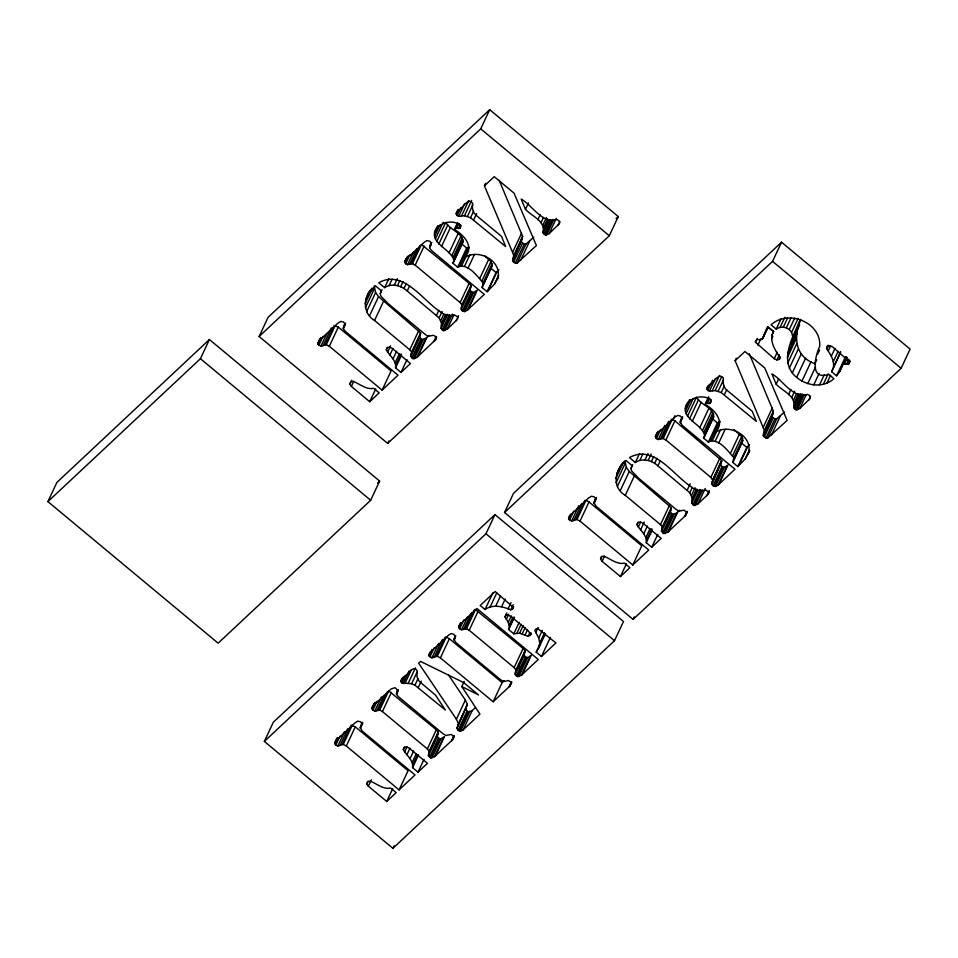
<?xml version="1.0" encoding="UTF-8"?>
<svg xmlns="http://www.w3.org/2000/svg" width="958" height="958" viewBox="0 0 958 958"><rect width="100%" height="100%" fill="white"/><g stroke="black" fill="none" stroke-linecap="round" stroke-linejoin="round"><path stroke-width="1.44" d="M498.507 277.042L494.46 284.203L487.107 291.735L482.114 287.592L483.095 282.79C477.048 276.12 467.791 262.492 457.685 267.21L452.883 263.222L453.996 261.115C452.032 248.194 424.993 242.793 437.734 226.088M453.996 261.115L462.977 241.943C462.486 232.531 449.997 230.052 445.745 222.364L436.764 241.536M749.815 450.607L745.18 459.05L737.816 466.582L732.834 462.439L733.804 457.625C727.757 450.967 718.5 437.339 708.393 442.057L703.591 438.057L704.705 435.962C702.837 423.424 677.114 417.975 687.856 402.204M704.705 435.962L713.686 416.79C713.207 407.366 700.717 404.887 696.466 397.199L687.485 416.383M513.356 257.606L513.656 255.582L512.578 252.385L484.425 185.852L494.232 176.667L514.027 193.133L536.408 245.535L517.069 263.115L515.284 263.151L512.566 260.887L522.637 236.41L499.154 180.26M512.566 260.887L522.338 238.434M764.376 430.417L735.133 360.699L744.941 351.514L764.747 367.98L787.129 420.382L767.777 437.95L765.993 437.998L763.275 435.734L764.376 430.417L773.357 411.245L749.288 353.741M763.275 435.734L772.256 416.562L773.357 411.245M395.582 367.884C396.672 360.376 389.391 355.765 386.302 349.85L387.056 347.838L389.391 347.083L392.097 348.281L410.455 363.549L401.007 372.399L395.582 367.884L401.57 355.107M412.575 767.645C413.676 760.137 406.384 755.527 403.306 749.611L404.06 747.599L406.396 746.845L409.09 748.042L427.46 763.31L418.011 772.16L412.575 767.645L418.562 754.856M646.291 542.731C647.392 535.223 640.1 530.612 637.022 524.697L637.765 522.685L640.1 521.93L642.806 523.128L661.176 538.396L651.727 547.246L646.291 542.731L652.278 529.942M543.03 232.866C546.036 221.262 531.714 216.161 525.451 209.359L521.212 199.108C532.6 205.395 541.569 223.801 556.873 219.574L558.622 220.436L559.723 222.424L559.376 223.705L549.054 233.692L545.27 234.961L543.03 232.866L549.018 220.089M793.739 407.713C796.757 396.109 782.423 391.008 776.16 384.206L771.932 373.955C783.309 380.242 792.29 398.636 807.582 394.421L809.342 395.283L810.432 397.271L810.085 398.552L799.774 408.527L795.978 409.808L793.739 407.713L800.325 393.654M441.303 325.995L441.506 323.253L439.099 317.924L407.222 290.993C401.21 285.52 391.846 282.826 384.613 287.628L378.733 282.742C403.294 268.911 422.873 300.668 440.297 311.769C444.261 315.23 449.709 316.547 454.787 315.11L457.828 317.038L457.529 319.325L447.302 329.025L443.41 330.63L441.075 328.39L441.303 325.995L446.691 314.499M692.011 500.842L692.215 498.1L689.82 492.759L657.93 465.839C651.919 460.367 642.555 457.673 635.334 462.474L629.442 457.589C654.015 443.758 673.582 475.515 691.017 486.616C694.969 490.077 700.43 491.394 705.495 489.957L708.549 491.885L708.237 494.172L698.023 503.872L694.131 505.477L691.796 503.237L692.011 500.842L697.4 489.334M779.285 359.358L779.956 357.729C775.333 350.197 768.532 340.653 773.489 331.672L768.364 327.42L765.801 330.761L762.388 338.892L761.023 339.659L757 339.539L755.383 341.048L755.479 342.234L774.22 358.699L776.926 359.945L779.285 359.358L780.483 356.807M431.304 243.128L429.531 247.93L431.507 250.529L484.269 294.393L467.348 310.248L464.75 311.613L462.319 310.835L461.157 309.23L462.007 304.848L460.139 302.548L415.197 265.174L412.479 263.666L407.581 264.683L405.701 263.749L404.671 261.654L406.467 257.822M461.157 309.23L470.139 290.046L470.989 285.676L469.121 283.376L421.46 244.494L412.479 263.666M371.896 708.058L373.273 705.687L391.163 688.922L395.019 687.676L397.354 689.952L396.504 694.322L398.372 696.622L443.315 733.996L446.033 735.505L450.931 734.487L452.811 735.421L453.841 737.516L452.451 739.887L434.573 756.64L430.705 757.886L428.37 755.623L429.22 751.252L427.364 748.94L382.422 711.566L379.703 710.07L374.806 711.075L372.913 710.141L371.896 708.058L373.692 704.214M428.37 755.623L437.351 736.451L438.201 732.08L436.345 729.768L388.685 690.898L379.703 710.07M458.666 626.748L460.056 624.376L476.964 608.534L538.252 659.499L521.344 675.342L517.476 676.587L515.141 674.324L516.003 669.941L514.135 667.642L469.192 630.268L466.474 628.759L461.576 629.777L459.696 628.843L458.666 626.748L460.463 622.916M515.141 674.324L524.122 655.152L524.984 650.769L523.116 648.47L475.455 609.587L474.521 609.551L465.54 628.723M682.611 416.694L680.216 421.807L682.216 425.364L734.978 469.24L718.057 485.095L715.458 486.448L713.027 485.67L711.866 484.065L712.045 482.305L721.697 460.523L674.899 420.837L671.247 419.293M711.866 484.065L721.805 461.337M792.434 335.995C792.05 328.139 782.231 324.738 776.22 329.121L771.094 324.858C787.967 308.943 821.844 322.583 819.653 346.592C814.995 356.352 809.294 380.805 828.79 374.35L833.951 378.649C821.641 389.762 802.026 385.176 792.29 372.985C780.387 356.4 794.026 335.336 800.217 319.385M367.92 294.705L375.428 285.831L381.308 290.729L380.242 293.711L380.817 296.034L388.026 303.494L425.699 334.821L428.418 336.318L433.303 335.3L435.16 336.198L435.962 339.348L416.958 357.466L413.09 358.699L410.754 356.424L411.617 352.065L409.761 349.754L374.554 320.487C363.741 314.152 362.986 300.417 369.716 290.873M410.754 356.424L419.736 337.252L420.598 332.893L378.542 296.621L375.596 292.549L374.195 285.903M661.463 531.271L662.325 526.912L660.469 524.601L625.263 495.334C611.563 487.562 614.545 468.761 626.149 460.678L632.029 465.564L630.963 468.558L631.538 470.881L638.746 478.329L676.42 509.656L679.138 511.165L684.024 510.135L686.874 512.566L685.557 515.548L667.666 532.301L663.798 533.534L661.463 531.271L670.444 512.099L671.307 507.74L629.25 471.468L626.304 467.396L624.903 460.75M815.581 363.92C795.008 357.106 793.128 337.108 800.828 319.553M539.761 642.998L538.731 638.028L534.839 630.615L535.594 629.202L537.582 628.448L555.927 642.938L541.45 656.493L536.205 652.135L538.923 647.656L539.761 642.998L544.551 632.771M343.275 327.756L344.796 323.816L343.623 322.08L340.797 321.385L337.958 323.086L319.577 340.318L317.936 344.257L320.834 346.257L326.271 344.676L329.324 346.269L382.086 390.134L398.025 375.201L345.275 331.324L343.299 328.726L345.072 323.924M429.507 246.96L431.028 243.021L429.855 241.272L427.029 240.578L424.226 242.254L406.06 259.283L404.671 261.654M593.984 502.603L595.505 498.651L594.331 496.915L591.517 496.22L588.679 497.932L570.285 515.164L568.657 519.104L571.555 521.104L576.979 519.523L580.033 521.104L632.795 564.981L648.746 550.036L595.984 506.171L593.984 502.603L596.379 497.489M497.31 279.592C503.884 261.582 478.246 247.404 464.043 258.085C475.168 247.571 464.402 235.105 454.415 229.537L455.301 228.423L460.008 228.112L460.415 226.292L459.409 224.376C451.362 219.574 439.339 222.412 435.339 231.201M748.018 454.439C754.593 436.429 728.954 422.239 714.752 432.92L720.141 421.424M464.211 681.461L461.816 686.563L479.934 714.141L463.121 729.888L460.547 731.158L458.068 730.259L456.882 728.236L467.36 704.37L465.372 700.035L448.14 674.456M456.882 728.236L467.36 704.37M349.85 384.134L350.568 382.026L352.795 381.248C359.681 383.703 365.872 389.894 373.74 388.349L379.176 392.864L369.728 401.713L351.358 386.445L349.85 384.134L351.646 380.302M366.842 783.895L367.561 781.788L369.8 781.01C376.674 783.452 382.865 789.643 390.744 788.099L396.181 792.625L386.733 801.475L368.363 786.195L366.842 783.895L368.04 781.333M600.558 558.981L601.277 556.873L603.504 556.095C610.39 558.538 616.581 564.729 624.46 563.184L629.885 567.711L620.437 576.56L602.079 561.28L600.558 558.981L601.756 556.418M509.393 627.274L508.291 622.293L504.938 616.856L506.65 614.497L511.093 616.581L528.193 630.807L530.828 634.519L528.157 636.363L519.619 633.202L513.799 633.813L508.59 629.49L514.183 617.048M846.465 356.735L839.603 371.728L836.562 375.799L831.628 371.692L840.609 351.514M482.114 287.592L492.089 265.809L490.987 261.546L484.413 255.678M732.834 462.439L742.797 440.656L741.696 436.381L734.044 429.627M839.603 371.728L846.237 356.867M454.008 639.525L454.966 635.968L453.805 634.364L451.374 633.537L448.775 634.95L430.633 651.943L429.004 655.883L431.902 657.883L437.291 656.266L440.393 657.895L493.142 701.759L510.063 685.904L511.273 682.455L508.542 680.515L503.645 681.521L500.926 680.024L455.972 642.65L454.008 639.525L455.804 635.693M833.424 366.854C834.61 359.585 829.64 353.837 826.526 347.958L828.335 345.61L832.358 346.712L849.495 361.753L848.944 363.8L842.872 364.411L842.046 365.824M455.301 228.423L457.673 223.034M47.9 501.609L56.881 482.437L209.407 339.527L379.655 481.096L370.674 500.268L218.149 643.177L47.9 501.609L200.426 358.699L209.407 339.527M259.115 336.498L268.096 317.326L489.706 109.679L618.269 216.58L609.288 235.752L387.679 443.398L259.115 336.498L480.724 128.851L489.706 109.679M317.793 343.06L319.589 339.228M319.577 340.318L320.774 337.755M317.936 344.257L320.93 337.863M318.798 345.323L322.99 336.378M320.834 346.257L326.822 333.48M322.99 345.766L331.372 327.875M325.205 344.688L334.186 325.516L338.306 327.097L391.068 370.962L382.086 390.134M326.271 344.676L335.252 325.504M329.324 346.269L338.306 327.097M344.365 325.744L345.563 323.181M343.299 328.726L345.096 324.894M366.016 299.147L370.207 290.19M370.626 290.801L371.824 288.238M365.154 303.65L372.339 288.31M365.345 307.937L374.327 288.765M366.615 311.721L375.596 292.549M369.56 315.793L378.542 296.621M380.242 293.711L382.038 289.879M384.613 287.628L388.804 278.682M389.128 285.556L392.121 279.161M374.554 320.487L383.535 301.315M406.06 259.283L407.258 256.732M394.301 285.077L397.295 278.682M404.875 262.755L407.27 257.642M406.994 258.409L408.192 255.858M405.701 263.749L409.892 254.804M397.462 285.592L399.857 280.478M407.581 264.683L413.569 251.894M351.358 386.445L353.753 381.332M409.557 264.42L416.742 249.08M400.66 286.753L403.055 281.64M411.545 263.63L419.927 245.727M403.917 288.55L406.312 283.436M415.197 265.174L424.178 246.002M407.222 290.993L409.617 285.879M436.68 228.818L437.878 226.256M434.681 233.692L438.273 226.028M430.597 244.949L431.795 242.386M434.704 236.291L440.093 224.795M430.13 246.649L431.328 244.098M435.399 238.925L443.183 222.316M386.302 349.85L387.499 347.299M387.571 352.281L390.565 345.886M438.8 244.11L447.781 224.938M389.954 354.891L392.948 348.496M456.2 213.335L466.354 202.785L469.312 201.048L472.641 203.024C471.899 208.018 472.749 213.383 477.443 216.376L501.513 236.387L505.608 246.529L470.522 217.741L464.462 215.754L458.75 216.304L457.134 215.562L456.2 213.335L457.996 209.503M456.307 214.52L458.702 209.407M441.494 246.637L450.476 227.465M369.728 401.713L375.716 388.936M457.134 215.562L460.726 207.886M458.75 216.304L464.738 203.527M393.055 358.867L396.648 351.203M454.415 229.537L457.409 223.154M461.516 215.969L468.701 200.629M456.643 228.555L459.038 223.442M395.103 362.854L399.294 353.909M464.462 215.754L471.647 200.414M458.702 228.663L460.499 224.831M395.678 365.345L401.067 353.849M460.008 228.112L461.205 225.561M449.039 252.912L458.02 233.74M467.468 216.34L472.857 204.832M451.925 255.379L460.906 236.207M484.425 185.852L485.622 183.301M470.522 217.741L473.515 211.347M409.761 349.754L418.742 330.582M453.254 257.091L462.235 237.907M454.02 258.899L463.001 239.716M401.007 372.399L406.994 359.621M452.883 263.222L462.977 241.943M411.617 352.065L420.598 332.893M473.635 219.945L476.629 213.55M410.946 354.688L420.694 333.707M411.88 358.005L420.861 338.833L419.736 337.252M413.09 358.699L422.071 339.527L425.939 338.294L429.004 335.408M414.359 358.831L423.34 339.647M457.685 267.21L466.666 248.038L468.821 246.889L459.84 266.073M436.489 315.338L438.884 310.224M416.958 357.466L425.939 338.294M417.892 356.592L426.873 337.42M464.043 258.085L468.833 247.859M461.708 265.665L465.899 256.72M439.099 317.924L442.093 311.53M464.534 266.276L469.923 254.768M440.776 320.559L443.77 314.164M441.506 323.253L445.698 314.308M467.851 268.563L474.438 254.505M433.914 341.575L436.309 336.462M434.848 340.701L436.644 336.869M441.075 328.39L447.661 314.332M387.679 443.398L388.876 440.848M442.237 329.959L449.422 314.619M443.41 330.63L450.595 315.29M444.584 330.702L452.368 314.08M447.302 329.025L453.888 314.966M460.139 302.548L469.121 283.376M462.007 304.848L470.989 285.676M461.337 307.47L471.085 286.49M456.104 320.786L458.499 315.673M462.319 310.835L471.3 291.663L470.139 290.046M463.492 311.494L472.474 292.322L473.731 292.441L477.264 290.202L468.282 309.374M479.754 278.455L488.736 259.283M464.75 311.613L473.731 292.441M264.348 741.42L273.329 722.248L494.951 514.602L623.502 621.503L614.521 640.674L392.912 848.321L264.348 741.42L485.969 533.774L494.951 514.602M467.348 310.248L476.33 291.076M482.006 280.718L490.987 261.546M483.095 282.79L492.077 263.618M483.107 284.981L492.089 265.809M525.451 209.359L528.445 202.964M487.107 291.735L496.088 272.563L498.855 269.785M488.029 290.861L497.01 271.689M494.46 284.203L498.651 275.257M512.578 252.385L521.559 233.213M513.656 255.582L522.637 236.41M512.614 259.414L521.595 240.242M513.548 262.276L522.529 243.104L521.547 241.715M515.284 263.151L524.265 243.979L526.05 243.943L533.857 237.177M517.069 263.115L526.05 243.943M537.881 219.705L540.276 214.592M520.685 260.277L529.666 241.105M540.995 222.675L543.39 217.562M542.779 225.322L546.371 217.658M543.414 228.004L547.605 219.059M543.102 231.094L548.491 219.586M544.06 234.243L550.646 220.184M545.27 234.961L552.455 219.621M546.467 235.129L553.652 219.789M549.054 233.692L556.239 218.352M558.035 225.274L559.831 221.442M362.663 722.404L360.268 727.517L362.268 731.086L415.03 774.95L399.079 789.895L346.329 746.019L343.275 744.438L337.839 746.019L335.803 745.085L334.785 742.821L337.18 737.708M334.785 742.821L337.767 737.516M334.941 744.019L337.935 737.624M335.803 745.085L339.994 736.139M337.839 746.019L344.425 731.96M339.994 745.528L347.778 728.906M342.21 744.438L351.191 725.266L355.31 726.847L408.06 770.723L399.079 789.895M343.275 744.438L352.257 725.266M346.329 746.019L355.31 726.847M360.292 728.487L362.687 723.374M373.273 705.687L374.47 703.124M372.099 709.16L374.494 704.046M374.207 704.801L375.404 702.25M372.913 710.141L377.105 701.196M374.806 711.075L381.392 697.017M376.781 710.812L383.966 695.484M378.769 710.022L387.152 692.131M382.422 711.566L391.403 692.395M400.803 680.887L411.281 670.073L413.868 668.66L416.263 669.462L417.125 670.78L416.981 676.923L419.233 681.366L435.591 695.185L445.338 710.022L414.934 685.186L411.605 683.737L401.809 682.91L400.803 680.887L402.001 678.324M400.995 681.94L403.39 676.827M396.408 693.508L398.205 689.664M396.504 694.322L398.3 690.479M401.809 682.91L405.402 675.246M403.15 683.617L409.138 670.828M404.935 683.485L411.521 669.426M408.276 683.174L415.461 667.834M411.605 683.737L416.993 672.241M428.849 654.685L430.046 652.123M414.934 685.186L417.928 678.791M429.004 655.883L431.998 649.488M368.363 786.195L371.357 779.812M429.867 656.949L434.058 648.003M431.902 657.883L438.489 643.824M418.263 687.509L421.257 681.126M434.058 657.392L442.44 639.489M436.273 656.302L445.254 637.13M504.543 512.506L513.524 493.334L781.536 242.206L910.1 349.107L901.119 368.279L633.094 619.407L504.543 512.506L772.555 261.378L781.536 242.206M437.291 656.266L446.272 637.094L449.374 638.711L502.124 682.587L493.142 701.759M440.393 657.895L449.374 638.711M458.87 627.849L461.265 622.736M454.116 640.339L455.313 637.788M459.696 628.843L463.888 619.898M403.306 749.611L404.504 747.048M461.576 629.777L467.564 617M404.575 752.03L406.97 746.917M463.552 629.514L471.336 612.892M406.958 754.641L409.952 748.258M466.474 628.759L475.455 609.587M386.733 801.475L392.72 788.685M469.192 630.268L478.174 611.096M410.06 758.628L413.652 750.952M412.108 762.604L416.299 753.659M485.047 609.528C492.867 603.947 502.663 606.522 510.818 609.803L512.518 609.12L513.177 607.192L495.142 591.505L480.197 605.504L485.047 609.528L492.831 592.918M412.682 765.107L417.472 754.88M490.161 606.965L496.747 592.894M427.364 748.94L436.345 729.768M495.705 606.139L500.495 595.912M418.011 772.16L423.999 759.383M429.22 751.252L438.201 732.08M428.549 753.862L438.309 732.894M429.543 757.227L438.524 738.055L437.351 736.451M430.705 757.886L439.686 738.714L440.955 738.834L444.488 736.594L435.507 755.766M501.597 606.689L505.189 599.013M431.974 758.006L440.955 738.834M434.573 756.64L443.554 737.468M392.912 848.321L394.109 845.758M458.379 723.541L456.391 719.207L465.372 700.035M508.039 608.953L511.033 602.57M504.938 616.856L506.734 613.024M506.291 619.323L508.686 614.21M510.818 609.803L513.213 604.69M457.613 725.757L466.594 706.585M512.518 609.12L513.716 606.57M451.517 740.762L453.912 735.648M452.451 739.887L454.248 736.055M508.291 622.293L511.285 615.898M458.068 730.259L467.049 711.087L465.863 709.064M459.265 730.966L468.246 711.794L472.102 710.716L475.252 707.77M509.309 624.915L512.901 617.239M460.547 731.158L469.528 711.974M508.59 629.49L513.979 617.982M463.121 729.888L472.102 710.716M513.799 633.813L519.188 622.317M568.501 517.907L569.699 515.344M568.657 519.104L571.052 513.991M569.519 520.17L573.71 511.225M516.925 633.214L521.116 624.257M571.555 521.104L578.74 505.764M519.619 633.202L523.212 625.526M573.71 520.613L581.494 503.992M522.218 633.825L525.212 627.43M575.926 519.523L584.907 500.351M576.979 519.523L585.961 500.351L589.014 501.932L641.776 545.809L632.795 564.981M525.044 635.106L527.439 629.993M580.033 521.104L589.014 501.932M528.157 636.363L529.954 632.52M514.135 667.642L523.116 648.47M530.133 635.657L531.331 633.094M595.074 500.591L596.271 498.028M516.003 669.941L524.984 650.769M594.008 503.573L596.403 498.459M515.32 672.564L525.08 651.596M509.093 686.814L511.488 681.701M510.063 685.904L511.859 682.072M535.821 632.627L538.216 627.526M516.314 675.929L525.295 656.757L524.122 655.152M517.476 676.587L526.457 657.416L527.726 657.535L531.259 655.296L522.278 674.468M518.745 676.707L527.726 657.535M538.731 638.028L542.324 630.364M521.344 675.342L530.325 656.17M616.724 473.982L620.916 465.037M621.335 465.636L622.532 463.085M615.862 478.485L623.646 461.876M536.205 652.135L540.396 643.177M541.593 640.627L544.587 634.232M538.923 647.656L545.509 633.597M616.054 482.772L625.035 463.6M617.323 486.568L626.304 467.396M541.45 656.493L550.431 637.321M620.269 490.64L629.25 471.468M630.963 468.558L632.759 464.726M635.334 462.474L639.525 453.529M639.836 460.391L642.83 454.008M625.263 495.334L634.244 476.15M712.824 480.509L710.86 477.383L665.918 440.009L663.187 438.513L658.302 439.518L656.41 438.596L655.38 436.501L657.176 432.669M655.38 436.501L657.966 431.567M645.009 459.912L648.003 453.529M655.595 437.602L658.589 431.208M656.41 438.596L660.601 429.639M648.171 460.427L651.165 454.044M658.302 439.518L664.888 425.46M602.079 561.28L604.474 556.179M660.278 439.267L668.66 421.364M651.38 461.588L653.775 456.475M662.265 438.465L670.648 420.574M663.187 438.513L672.169 419.341M673.725 418.239L674.923 415.688M654.637 463.397L657.032 458.283M665.918 440.009L674.899 420.837M657.93 465.839L660.325 460.726M685.389 408.539L689.58 399.582M685.413 411.138L690.802 399.63M680.24 422.777L682.635 417.664M686.12 413.772L693.305 398.432M637.022 524.697L638.22 522.134M638.291 527.116L640.686 522.002M689.509 418.945L698.49 399.773M706.908 388.182L717.075 377.62L720.021 375.883L723.362 377.871C722.619 382.853 723.47 388.218 728.152 391.223L752.222 411.233L756.317 421.376L721.23 392.576L715.171 390.589L709.459 391.151L707.842 390.397L706.908 388.182L708.106 385.619M640.674 529.738L644.267 522.062M707.028 389.355L709.423 384.254M692.215 421.484L701.196 402.312M620.437 576.56L626.424 563.771M707.842 390.397L712.632 380.182M709.459 391.151L715.446 378.362M643.776 533.714L647.369 526.038M714.752 432.92C725.889 422.418 715.111 409.94 705.124 404.384L708.716 396.72M705.124 404.384L708.417 398.157M712.237 390.816L719.422 375.476M706.022 403.27L707.363 403.402L709.758 398.289M645.812 537.689L650.003 528.744M715.171 390.589L721.757 376.53M707.363 403.402L709.411 403.51L711.207 399.666M646.399 540.192L651.787 528.684M699.759 427.759L708.74 408.587M718.177 391.187L723.565 379.679M702.633 430.214L711.614 411.042M735.133 360.699L736.331 358.136M721.23 392.576L724.224 386.194M660.469 524.601L669.45 505.429M703.974 431.926L712.956 412.754M704.729 433.734L713.71 414.563M651.727 547.246L657.715 534.468M703.591 438.057L713.686 416.79M662.325 526.912L671.307 507.74M724.344 394.792L726.739 389.678M661.655 529.523L671.414 508.554M662.601 532.852L671.582 513.68L670.444 512.099M663.798 533.534L672.779 514.362L676.647 513.129L679.725 510.255M665.068 533.666L674.049 514.494M708.393 442.057L717.374 422.885L719.53 421.736L710.549 440.908M755.479 342.234L757.275 338.402M667.666 532.301L676.647 513.129M687.209 490.173L690.203 483.79M668.6 531.427L677.581 512.255M712.417 440.512L716.608 431.567M757.874 345.108L760.868 338.725M689.82 492.759L692.215 487.646M765.801 330.761L767.597 326.929M762.388 338.892L767.777 327.397M763.131 337.803L767.921 327.576M715.243 441.111L720.632 429.615M633.094 619.407L634.292 616.844M691.484 495.406L695.077 487.73M692.215 498.1L696.406 489.143M718.572 443.398L725.158 429.34M684.623 516.422L687.018 511.309M685.557 515.548L687.353 511.716M691.796 503.237L697.783 490.448M771.992 335.037L773.789 331.205M692.957 504.806L700.142 489.466M771.705 338.833L772.902 336.27M776.22 329.121L781.01 318.894M694.131 505.477L701.316 490.137M695.304 505.549L702.489 490.209M780.04 327.54L784.83 317.314M698.023 503.872L705.208 488.532M710.86 477.383L719.841 458.211M783.357 327.073L787.548 318.128M712.716 479.695L721.697 460.523M712.045 482.305L721.027 463.133M706.824 495.621L709.219 490.508M708.237 494.172L709.435 491.61M786.374 327.756L791.164 317.529M713.027 485.67L722.009 466.498L720.847 464.893M714.201 486.341L723.182 467.157L724.44 467.276L727.972 465.037L718.991 484.221M774.22 358.699L777.213 352.316M730.463 453.302L739.444 434.118M715.458 486.448L724.44 467.276M789.296 329.576L794.685 318.068M718.057 485.095L727.038 465.923M776.926 359.945L779.321 354.831M732.714 455.553L741.696 436.381M791.583 332.426L798.17 318.367M733.804 457.625L742.785 438.453M733.816 459.828L742.797 440.656M790.661 344.173L799.643 325.001M788.063 352.724L797.044 333.54M787.344 357.681L796.326 338.509M776.16 384.206L778.555 379.093M737.816 466.582L746.797 447.41L749.563 444.632M738.75 465.708L747.731 446.536M787.656 363.154L796.637 343.982M745.18 459.05L749.372 450.104M789.296 368.255L798.277 349.083M763.286 427.232L772.268 408.06M763.334 434.261L773.046 413.281M792.29 372.985L801.271 353.813M764.256 437.123L773.238 417.951L772.256 416.562M765.993 437.998L774.974 418.826L776.758 418.778L784.578 412.012M767.777 437.95L776.758 418.778M788.602 394.54L790.997 389.427M796.625 377.332L805.606 358.16M771.394 435.124L780.375 415.94M791.703 397.522L794.697 391.127M801.966 381.033L810.947 361.861M793.487 400.169L796.481 393.774M794.134 402.851L798.325 393.906M817.809 353.921L819.605 350.077M793.811 405.929L799.2 394.433M814.935 363.597L816.731 359.765M794.781 409.078L801.966 393.738M807.762 383.607L815.545 366.998M795.978 409.808L803.163 394.468M797.176 409.964L804.361 394.624M826.526 347.958L827.724 345.407M826.886 349.179L828.682 345.347M799.774 408.527L806.361 394.468M828.239 350.963L830.634 345.85M813.701 384.972L819.09 373.464M808.744 400.121L810.54 396.289M831.412 356.017L835.005 348.353M819.449 385.008L824.239 374.782M833.316 361.609L838.106 351.382M823.317 384.29L828.107 374.063M831.628 371.692L840.609 352.52M827.017 382.984L830.61 375.308M836.562 375.799L845.543 356.627M844.465 363.956L847.459 357.562M846.561 364.291L848.956 359.178M847.938 364.315L849.734 360.483M848.944 363.8L850.141 361.25M360.268 727.517L361.789 723.565L360.615 721.829L357.801 721.135L354.963 722.847L336.569 740.079M680.216 421.807L681.737 417.856L680.563 416.119L677.749 415.425L674.947 417.101L656.769 434.13M686.06 406.048C690.059 397.259 702.082 394.409 710.129 399.223L711.135 401.139L710.716 402.959L709.411 403.51M616.09 218.628L618.269 216.58M377.476 483.143L379.655 481.096M502.124 682.587L504.255 680.599M518.074 667.642L519.044 666.732M461.816 686.563L478.545 694.957L463.636 682.563L420.538 661.391L418.634 663.175L456.391 719.207M522.529 243.104L524.265 243.979M773.238 417.951L774.974 418.826M471.3 291.663L472.474 292.322M722.009 466.498L723.182 467.157M525.295 656.757L526.457 657.416M438.524 738.055L439.686 738.714M420.861 338.833L422.071 339.527M671.582 513.68L672.779 514.362M467.049 711.087L468.246 711.794M772.555 261.378L901.119 368.279M767.945 326.846L773.393 331.372M480.724 128.851L609.288 235.752M712.572 418.886L717.374 422.885M741.815 443.267L746.797 447.41M461.864 244.051L466.666 248.038M491.095 268.42L496.088 272.563M485.969 533.774L614.521 640.674M200.426 358.699L370.674 500.268"/></g></svg>
